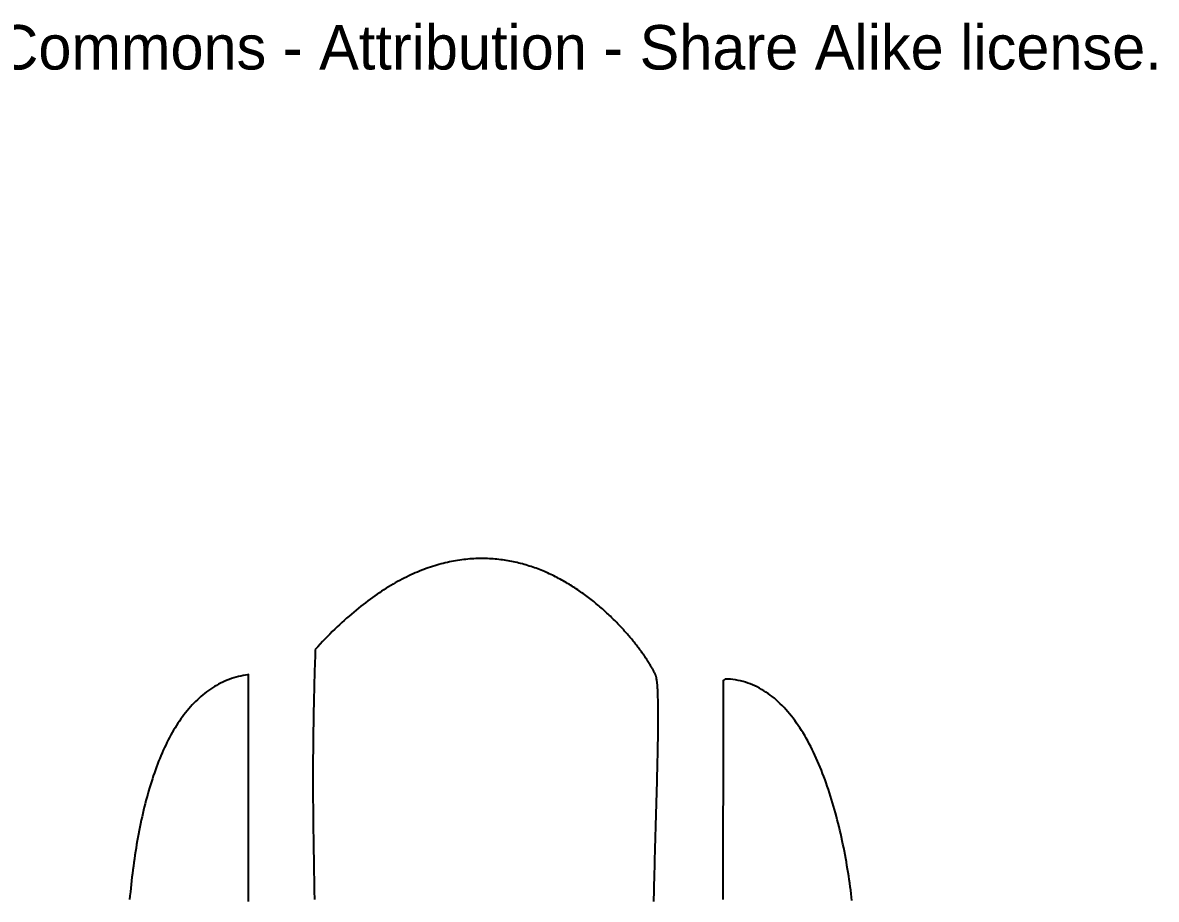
# Model space of a CAD drawing. Extents: x -41.2 to 15.8, y -4.2 to 22.
# Drawn here: x -26.95 to -21.85, y 10.89 to 14.83 of the extents above; entities that cross this region are included whole.
import ezdxf

# ---------------------------------------------------------------- set-up
doc = ezdxf.new("R2010")
doc.units = 0
doc.header["$MEASUREMENT"] = 0
doc.layers.add('dont_cut', color=3, linetype='CONTINUOUS')
doc.layers.add('LAYER_1', color=7, linetype='CONTINUOUS')

msp = doc.modelspace()

# ---------------------------------------------------------------- linework, layer by layer
at = {"layer": 'LAYER_1', "color": 7}
for points in [[(-24.1136, 10.879, 0), (-24.1132, 10.8952, 0), (-24.1128, 10.9115, 0), (-24.1124, 10.9279, 0), (-24.112, 10.9445, 0), (-24.1116, 10.9611, 0), (-24.1112, 10.9779, 0), (-24.1107, 10.9948, 0), (-24.1103, 11.0117, 0), (-24.1098, 11.0287, 0), (-24.1093, 11.0458, 0), (-24.1089, 11.0629, 0), (-24.1084, 11.0801, 0), (-24.1079, 11.0973, 0), (-24.1074, 11.1146, 0), (-24.1069, 11.1318, 0), (-24.1064, 11.1491, 0), (-24.1059, 11.1664, 0), (-24.1054, 11.1837, 0), (-24.1049, 11.201, 0), (-24.1044, 11.2183, 0), (-24.1039, 11.2355, 0), (-24.1034, 11.2527, 0), (-24.1029, 11.2698, 0), (-24.1024, 11.2869, 0), (-24.1019, 11.304, 0), (-24.1014, 11.321, 0), (-24.101, 11.3379, 0), (-24.1005, 11.3547, 0), (-24.1, 11.3714, 0), (-24.0996, 11.388, 0), (-24.0992, 11.4045, 0), (-24.0987, 11.4209, 0), (-24.0983, 11.4371, 0), (-24.0979, 11.4533, 0), (-24.0975, 11.4692, 0), (-24.0972, 11.485, 0), (-24.0968, 11.5007, 0), (-24.0965, 11.5162, 0), (-24.0961, 11.5315, 0), (-24.0958, 11.5466, 0), (-24.0955, 11.5615, 0), (-24.0953, 11.5763, 0), (-24.095, 11.5908, 0), (-24.0948, 11.605, 0), (-24.0946, 11.6191, 0), (-24.0944, 11.6329, 0), (-24.0943, 11.6465, 0), (-24.0942, 11.6598, 0), (-24.0941, 11.6729, 0), (-24.094, 11.6857, 0), (-24.0939, 11.6982, 0), (-24.0939, 11.7104, 0), (-24.0939, 11.7223, 0), (-24.094, 11.7339, 0), (-24.094, 11.7452, 0), (-24.0941, 11.7562, 0), (-24.0943, 11.7668, 0), (-24.0945, 11.7772, 0), (-24.0947, 11.7871, 0), (-24.0949, 11.7967, 0), (-24.0952, 11.806, 0), (-24.0955, 11.8148, 0), (-24.0959, 11.8233, 0), (-24.0963, 11.8314, 0), (-24.0967, 11.8391, 0), (-24.0972, 11.8464, 0), (-24.0977, 11.8533, 0), (-24.0982, 11.8598, 0), (-24.0988, 11.8658, 0), (-24.0995, 11.8714, 0), (-24.1002, 11.8765, 0), (-24.1009, 11.8812, 0), (-24.1017, 11.8854, 0), (-24.1022, 11.888, 0), (-24.1026, 11.8892, 0), (-24.103, 11.8905, 0), (-24.1034, 11.8919, 0), (-24.1039, 11.8934, 0), (-24.1045, 11.895, 0), (-24.1052, 11.8967, 0), (-24.1059, 11.8985, 0), (-24.1067, 11.9004, 0), (-24.1076, 11.9024, 0), (-24.1085, 11.9044, 0), (-24.1095, 11.9065, 0), (-24.1106, 11.9087, 0), (-24.1117, 11.911, 0), (-24.1129, 11.9134, 0), (-24.1142, 11.9158, 0), (-24.1155, 11.9184, 0), (-24.1169, 11.921, 0), (-24.1184, 11.9237, 0), (-24.1199, 11.9264, 0), (-24.1215, 11.9292, 0), (-24.1232, 11.9321, 0), (-24.1249, 11.9351, 0), (-24.1267, 11.9381, 0), (-24.1286, 11.9412, 0), (-24.1305, 11.9444, 0), (-24.1325, 11.9476, 0), (-24.1345, 11.9509, 0), (-24.1366, 11.9543, 0), (-24.1388, 11.9577, 0), (-24.1411, 11.9612, 0), (-24.1434, 11.9647, 0), (-24.1457, 11.9683, 0), (-24.1482, 11.9719, 0), (-24.1507, 11.9756, 0), (-24.1532, 11.9794, 0), (-24.1558, 11.9832, 0), (-24.1585, 11.987, 0), (-24.1612, 11.9909, 0), (-24.164, 11.9949, 0), (-24.1669, 11.9989, 0), (-24.1698, 12.0029, 0), (-24.1728, 12.007, 0), (-24.1759, 12.0111, 0), (-24.179, 12.0152, 0), (-24.1821, 12.0194, 0), (-24.1854, 12.0237, 0), (-24.1886, 12.028, 0), (-24.192, 12.0323, 0), (-24.1954, 12.0366, 0), (-24.1989, 12.041, 0), (-24.2024, 12.0454, 0), (-24.206, 12.0498, 0), (-24.2096, 12.0543, 0), (-24.2133, 12.0588, 0), (-24.2171, 12.0633, 0), (-24.2209, 12.0679, 0), (-24.2248, 12.0724, 0), (-24.2287, 12.077, 0), (-24.2327, 12.0816, 0), (-24.2367, 12.0863, 0), (-24.2408, 12.0909, 0), (-24.245, 12.0956, 0), (-24.2492, 12.1003, 0), (-24.2535, 12.105, 0), (-24.2578, 12.1097, 0), (-24.2622, 12.1144, 0), (-24.2667, 12.1191, 0), (-24.2712, 12.1239, 0), (-24.2757, 12.1286, 0), (-24.2803, 12.1334, 0), (-24.285, 12.1381, 0), (-24.2897, 12.1429, 0), (-24.2945, 12.1477, 0), (-24.2993, 12.1524, 0), (-24.3042, 12.1572, 0), (-24.3092, 12.162, 0), (-24.3142, 12.1667, 0), (-24.3192, 12.1715, 0), (-24.3243, 12.1762, 0), (-24.3295, 12.181, 0), (-24.3347, 12.1857, 0), (-24.3399, 12.1904, 0), (-24.3452, 12.1952, 0), (-24.3506, 12.1999, 0), (-24.356, 12.2046, 0), (-24.3615, 12.2092, 0), (-24.367, 12.2139, 0), (-24.3726, 12.2185, 0), (-24.3782, 12.2232, 0), (-24.3839, 12.2278, 0), (-24.3896, 12.2323, 0), (-24.3954, 12.2369, 0), (-24.4012, 12.2414, 0), (-24.4071, 12.246, 0), (-24.413, 12.2504, 0), (-24.419, 12.2549, 0), (-24.4251, 12.2593, 0), (-24.4311, 12.2637, 0), (-24.4373, 12.2681, 0), (-24.4434, 12.2724, 0), (-24.4497, 12.2767, 0), (-24.456, 12.281, 0), (-24.4623, 12.2852, 0), (-24.4687, 12.2894, 0), (-24.4751, 12.2935, 0), (-24.4816, 12.2976, 0), (-24.4881, 12.3017, 0), (-24.4946, 12.3057, 0), (-24.5013, 12.3097, 0), (-24.5079, 12.3136, 0), (-24.5146, 12.3175, 0), (-24.5214, 12.3213, 0), (-24.5282, 12.3251, 0), (-24.535, 12.3288, 0), (-24.5419, 12.3325, 0), (-24.5489, 12.3361, 0), (-24.5559, 12.3397, 0), (-24.5629, 12.3432, 0), (-24.57, 12.3467, 0), (-24.5771, 12.3501, 0), (-24.5843, 12.3534, 0), (-24.5915, 12.3567, 0), (-24.5988, 12.3599, 0), (-24.6061, 12.363, 0), (-24.6134, 12.3661, 0), (-24.6208, 12.3691, 0), (-24.6283, 12.372, 0), (-24.6357, 12.3749, 0), (-24.6433, 12.3777, 0), (-24.6508, 12.3804, 0), (-24.6585, 12.3831, 0), (-24.6661, 12.3856, 0), (-24.6738, 12.3881, 0), (-24.6815, 12.3906, 0), (-24.6893, 12.3929, 0), (-24.6972, 12.3952, 0), (-24.705, 12.3973, 0), (-24.7129, 12.3994, 0), (-24.7209, 12.4015, 0), (-24.7289, 12.4034, 0), (-24.7369, 12.4052, 0), (-24.745, 12.407, 0), (-24.7531, 12.4086, 0), (-24.7613, 12.4102, 0), (-24.7695, 12.4117, 0), (-24.7777, 12.4131, 0), (-24.786, 12.4143, 0), (-24.7943, 12.4155, 0), (-24.8026, 12.4166, 0), (-24.811, 12.4176, 0), (-24.8195, 12.4185, 0), (-24.8279, 12.4193, 0), (-24.8365, 12.42, 0), (-24.845, 12.4206, 0), (-24.8536, 12.4211, 0), (-24.8622, 12.4214, 0), (-24.8709, 12.4217, 0), (-24.8796, 12.4219, 0), (-24.8883, 12.4219, 0), (-24.8971, 12.4218, 0), (-24.9059, 12.4217, 0), (-24.9148, 12.4214, 0), (-24.9237, 12.421, 0), (-24.9326, 12.4204, 0), (-24.9416, 12.4198, 0), (-24.9506, 12.419, 0), (-24.9596, 12.4181, 0), (-24.9687, 12.4171, 0), (-24.9778, 12.416, 0), (-24.9869, 12.4147, 0), (-24.9961, 12.4133, 0), (-25.0053, 12.4118, 0), (-25.0146, 12.4102, 0), (-25.0238, 12.4084, 0), (-25.0332, 12.4065, 0), (-25.0425, 12.4044, 0), (-25.0519, 12.4023, 0), (-25.0613, 12.3999, 0), (-25.0708, 12.3975, 0), (-25.0803, 12.3949, 0), (-25.0898, 12.3922, 0), (-25.0993, 12.3893, 0), (-25.1089, 12.3863, 0), (-25.1185, 12.3831, 0), (-25.1282, 12.3798, 0), (-25.1379, 12.3764, 0), (-25.1476, 12.3728, 0), (-25.1573, 12.3691, 0), (-25.1671, 12.3652, 0), (-25.1769, 12.3611, 0), (-25.1867, 12.3569, 0), (-25.1966, 12.3526, 0), (-25.2065, 12.3481, 0), (-25.2165, 12.3434, 0), (-25.2264, 12.3386, 0), (-25.2364, 12.3336, 0), (-25.2464, 12.3284, 0), (-25.2565, 12.3231, 0), (-25.2666, 12.3177, 0), (-25.2767, 12.312, 0), (-25.2868, 12.3062, 0), (-25.297, 12.3003, 0), (-25.3072, 12.2941, 0), (-25.3174, 12.2878, 0), (-25.3277, 12.2814, 0), (-25.338, 12.2747, 0), (-25.3483, 12.2679, 0), (-25.3586, 12.2609, 0), (-25.369, 12.2537, 0), (-25.3794, 12.2463, 0), (-25.3898, 12.2388, 0), (-25.4003, 12.2311, 0), (-25.4107, 12.2232, 0), (-25.4212, 12.2151, 0), (-25.4318, 12.2069, 0), (-25.4423, 12.1984, 0), (-25.4529, 12.1898, 0), (-25.4635, 12.1809, 0), (-25.4741, 12.1719, 0), (-25.4848, 12.1627, 0), (-25.4955, 12.1533, 0), (-25.5062, 12.1437, 0), (-25.5169, 12.1339, 0), (-25.5277, 12.1239, 0), (-25.5385, 12.1138, 0), (-25.5493, 12.1034, 0), (-25.5601, 12.0928, 0), (-25.571, 12.082, 0), (-25.5819, 12.071, 0), (-25.5928, 12.0598, 0), (-25.6037, 12.0484, 0), (-25.6146, 12.0368, 0), (-25.6256, 12.025, 0), (-25.6366, 12.013, 0)], [(-25.6366, 12.013, 0), (-25.6372, 11.9946, 0), (-25.6378, 11.9764, 0), (-25.6384, 11.9585, 0), (-25.6389, 11.9408, 0), (-25.6394, 11.9233, 0), (-25.6399, 11.906, 0), (-25.6404, 11.889, 0), (-25.6409, 11.8722, 0), (-25.6413, 11.8556, 0), (-25.6418, 11.8391, 0), (-25.6422, 11.8229, 0), (-25.6426, 11.8069, 0), (-25.6429, 11.7911, 0), (-25.6433, 11.7754, 0), (-25.6436, 11.76, 0), (-25.644, 11.7447, 0), (-25.6443, 11.7296, 0), (-25.6446, 11.7146, 0), (-25.6448, 11.6999, 0), (-25.6451, 11.6853, 0), (-25.6453, 11.6708, 0), (-25.6456, 11.6565, 0), (-25.6458, 11.6424, 0), (-25.646, 11.6284, 0), (-25.6461, 11.6146, 0), (-25.6463, 11.6009, 0), (-25.6465, 11.5873, 0), (-25.6466, 11.5738, 0), (-25.6467, 11.5605, 0), (-25.6468, 11.5473, 0), (-25.6469, 11.5342, 0), (-25.647, 11.5213, 0), (-25.6471, 11.5084, 0), (-25.6472, 11.4957, 0), (-25.6472, 11.483, 0), (-25.6473, 11.4705, 0), (-25.6473, 11.458, 0), (-25.6473, 11.4456, 0), (-25.6473, 11.4333, 0), (-25.6473, 11.4211, 0), (-25.6473, 11.409, 0), (-25.6473, 11.3969, 0), (-25.6472, 11.385, 0), (-25.6472, 11.373, 0), (-25.6471, 11.3612, 0), (-25.6471, 11.3494, 0), (-25.647, 11.3376, 0), (-25.6469, 11.3259, 0), (-25.6468, 11.3142, 0), (-25.6467, 11.3026, 0), (-25.6466, 11.291, 0), (-25.6465, 11.2795, 0), (-25.6464, 11.2679, 0), (-25.6463, 11.2564, 0), (-25.6462, 11.2449, 0), (-25.646, 11.2335, 0), (-25.6459, 11.222, 0), (-25.6457, 11.2105, 0), (-25.6456, 11.1991, 0), (-25.6454, 11.1876, 0), (-25.6453, 11.1762, 0), (-25.6451, 11.1647, 0), (-25.6449, 11.1532, 0), (-25.6447, 11.1417, 0), (-25.6446, 11.1302, 0), (-25.6444, 11.1186, 0), (-25.6442, 11.107, 0), (-25.644, 11.0954, 0), (-25.6438, 11.0838, 0), (-25.6436, 11.0721, 0), (-25.6434, 11.0603, 0), (-25.6432, 11.0485, 0), (-25.643, 11.0367, 0), (-25.6428, 11.0248, 0), (-25.6426, 11.0128, 0), (-25.6424, 11.0007, 0), (-25.6422, 10.9886, 0), (-25.642, 10.9764, 0), (-25.6418, 10.9642, 0), (-25.6416, 10.9518, 0), (-25.6414, 10.9394, 0), (-25.6412, 10.9268, 0), (-25.641, 10.9142, 0), (-25.6408, 10.9015, 0), (-25.6406, 10.8886, 0)], [(-25.9366, 10.8796, 0), (-25.9366, 10.8978, 0), (-25.9366, 10.9162, 0), (-25.9366, 10.9347, 0), (-25.9366, 10.9534, 0), (-25.9366, 10.9721, 0), (-25.9366, 10.991, 0), (-25.9366, 11.0099, 0), (-25.9366, 11.0289, 0), (-25.9366, 11.048, 0), (-25.9366, 11.0672, 0), (-25.9366, 11.0864, 0), (-25.9366, 11.1056, 0), (-25.9366, 11.1248, 0), (-25.9366, 11.1441, 0), (-25.9366, 11.1634, 0), (-25.9366, 11.1826, 0), (-25.9366, 11.2019, 0), (-25.9366, 11.2211, 0), (-25.9366, 11.2402, 0), (-25.9366, 11.2593, 0), (-25.9366, 11.2784, 0), (-25.9366, 11.2973, 0), (-25.9366, 11.3162, 0), (-25.9366, 11.335, 0), (-25.9366, 11.3537, 0), (-25.9366, 11.3722, 0), (-25.9366, 11.3906, 0), (-25.9366, 11.4089, 0), (-25.9366, 11.427, 0), (-25.9366, 11.4449, 0), (-25.9366, 11.4627, 0), (-25.9366, 11.4803, 0), (-25.9366, 11.4976, 0), (-25.9366, 11.5148, 0), (-25.9366, 11.5318, 0), (-25.9366, 11.5485, 0), (-25.9366, 11.5649, 0), (-25.9366, 11.5811, 0), (-25.9366, 11.5971, 0), (-25.9366, 11.6127, 0), (-25.9366, 11.6281, 0), (-25.9366, 11.6432, 0), (-25.9366, 11.6579, 0), (-25.9366, 11.6723, 0), (-25.9366, 11.6864, 0), (-25.9366, 11.7002, 0), (-25.9366, 11.7136, 0), (-25.9366, 11.7266, 0), (-25.9366, 11.7392, 0), (-25.9366, 11.7515, 0), (-25.9366, 11.7633, 0), (-25.9366, 11.7748, 0), (-25.9366, 11.7858, 0), (-25.9366, 11.7964, 0), (-25.9366, 11.8065, 0), (-25.9366, 11.8162, 0), (-25.9366, 11.8254, 0), (-25.9366, 11.8341, 0), (-25.9366, 11.8423, 0), (-25.9366, 11.85, 0), (-25.9366, 11.8573, 0), (-25.9366, 11.8639, 0), (-25.9366, 11.8701, 0), (-25.9366, 11.8757, 0), (-25.9366, 11.8807, 0), (-25.9366, 11.8852, 0), (-25.9366, 11.8891, 0), (-25.9366, 11.8924, 0), (-25.9366, 11.8951, 0), (-25.9366, 11.8972, 0), (-25.9366, 11.8986, 0), (-25.9366, 11.8994, 0), (-25.9394, 11.8992, 0), (-25.9504, 11.8975, 0), (-25.9612, 11.8955, 0), (-25.972, 11.8932, 0), (-25.9826, 11.8907, 0), (-25.993, 11.8879, 0), (-26.0034, 11.8848, 0), (-26.0136, 11.8815, 0), (-26.0236, 11.8779, 0), (-26.0336, 11.874, 0), (-26.0434, 11.8699, 0), (-26.053, 11.8655, 0), (-26.0626, 11.8609, 0), (-26.072, 11.856, 0), (-26.0813, 11.8509, 0), (-26.0904, 11.8456, 0), (-26.0995, 11.8399, 0), (-26.1084, 11.8341, 0), (-26.1171, 11.828, 0), (-26.1258, 11.8217, 0), (-26.1343, 11.8151, 0), (-26.1427, 11.8084, 0), (-26.151, 11.8014, 0), (-26.1592, 11.7941, 0), (-26.1672, 11.7867, 0), (-26.1751, 11.779, 0), (-26.1829, 11.7711, 0), (-26.1906, 11.763, 0), (-26.1982, 11.7547, 0), (-26.2056, 11.7461, 0), (-26.2129, 11.7374, 0), (-26.2201, 11.7284, 0), (-26.2272, 11.7193, 0), (-26.2342, 11.7099, 0), (-26.2411, 11.7004, 0), (-26.2479, 11.6906, 0), (-26.2545, 11.6807, 0), (-26.261, 11.6705, 0), (-26.2675, 11.6602, 0), (-26.2738, 11.6497, 0), (-26.28, 11.639, 0), (-26.2861, 11.6281, 0), (-26.2921, 11.617, 0), (-26.298, 11.6058, 0), (-26.3038, 11.5944, 0), (-26.3094, 11.5828, 0), (-26.315, 11.5711, 0), (-26.3205, 11.5591, 0), (-26.3258, 11.5471, 0), (-26.3311, 11.5348, 0), (-26.3363, 11.5224, 0), (-26.3413, 11.5098, 0), (-26.3463, 11.4971, 0), (-26.3511, 11.4842, 0), (-26.3559, 11.4712, 0), (-26.3606, 11.458, 0), (-26.3652, 11.4447, 0), (-26.3696, 11.4312, 0), (-26.374, 11.4176, 0), (-26.3783, 11.4039, 0), (-26.3825, 11.39, 0), (-26.3866, 11.376, 0), (-26.3906, 11.3618, 0), (-26.3945, 11.3476, 0), (-26.3983, 11.3332, 0), (-26.4021, 11.3186, 0), (-26.4057, 11.304, 0), (-26.4093, 11.2892, 0), (-26.4128, 11.2743, 0), (-26.4161, 11.2593, 0), (-26.4194, 11.2442, 0), (-26.4227, 11.229, 0), (-26.4258, 11.2137, 0), (-26.4288, 11.1983, 0), (-26.4318, 11.1827, 0), (-26.4347, 11.1671, 0), (-26.4375, 11.1514, 0), (-26.4402, 11.1355, 0), (-26.4428, 11.1196, 0), (-26.4454, 11.1036, 0), (-26.4479, 11.0875, 0), (-26.4503, 11.0713, 0), (-26.4526, 11.055, 0), (-26.4549, 11.0387, 0), (-26.457, 11.0223, 0), (-26.4591, 11.0058, 0), (-26.4612, 10.9892, 0), (-26.4631, 10.9725, 0), (-26.465, 10.9558, 0), (-26.4668, 10.939, 0), (-26.4686, 10.9222, 0), (-26.4702, 10.9053, 0), (-26.4718, 10.8883, 0)], [(-23.2222, 10.8829, 0), (-23.2241, 10.8986, 0), (-23.226, 10.9143, 0), (-23.228, 10.93, 0), (-23.2302, 10.9458, 0), (-23.2324, 10.9616, 0), (-23.2347, 10.9775, 0), (-23.237, 10.9934, 0), (-23.2395, 11.0093, 0), (-23.2421, 11.0252, 0), (-23.2448, 11.0411, 0), (-23.2475, 11.057, 0), (-23.2504, 11.073, 0), (-23.2533, 11.0889, 0), (-23.2564, 11.1048, 0), (-23.2595, 11.1207, 0), (-23.2627, 11.1365, 0), (-23.266, 11.1524, 0), (-23.2695, 11.1682, 0), (-23.273, 11.1839, 0), (-23.2766, 11.1997, 0), (-23.2803, 11.2154, 0), (-23.2842, 11.231, 0), (-23.2881, 11.2465, 0), (-23.2921, 11.262, 0), (-23.2963, 11.2775, 0), (-23.3005, 11.2928, 0), (-23.3048, 11.3081, 0), (-23.3093, 11.3233, 0), (-23.3138, 11.3384, 0), (-23.3185, 11.3534, 0), (-23.3232, 11.3683, 0), (-23.3281, 11.3831, 0), (-23.3331, 11.3978, 0), (-23.3382, 11.4123, 0), (-23.3434, 11.4268, 0), (-23.3487, 11.4411, 0), (-23.3541, 11.4553, 0), (-23.3596, 11.4693, 0), (-23.3653, 11.4832, 0), (-23.371, 11.497, 0), (-23.3769, 11.5106, 0), (-23.3829, 11.524, 0), (-23.3889, 11.5373, 0), (-23.3952, 11.5504, 0), (-23.4015, 11.5634, 0), (-23.4079, 11.5761, 0), (-23.4145, 11.5887, 0), (-23.4212, 11.6011, 0), (-23.428, 11.6132, 0), (-23.4349, 11.6252, 0), (-23.4419, 11.637, 0), (-23.4491, 11.6486, 0), (-23.4564, 11.6599, 0), (-23.4638, 11.671, 0), (-23.4713, 11.6819, 0), (-23.4789, 11.6926, 0), (-23.4867, 11.703, 0), (-23.4946, 11.7132, 0), (-23.5026, 11.7232, 0), (-23.5108, 11.7328, 0), (-23.5191, 11.7423, 0), (-23.5275, 11.7514, 0), (-23.536, 11.7603, 0), (-23.5447, 11.7689, 0), (-23.5535, 11.7773, 0), (-23.5624, 11.7853, 0), (-23.5714, 11.7931, 0), (-23.5806, 11.8006, 0), (-23.5899, 11.8077, 0), (-23.5994, 11.8146, 0), (-23.609, 11.8211, 0), (-23.6187, 11.8274, 0), (-23.6285, 11.8333, 0), (-23.6385, 11.8389, 0), (-23.6487, 11.8441, 0), (-23.6589, 11.849, 0), (-23.6693, 11.8536, 0), (-23.6799, 11.8578, 0), (-23.6905, 11.8617, 0), (-23.7014, 11.8652, 0), (-23.7123, 11.8683, 0), (-23.7234, 11.8711, 0), (-23.7347, 11.8735, 0), (-23.746, 11.8756, 0), (-23.7576, 11.8772, 0), (-23.7692, 11.8784, 0), (-23.7811, 11.8793, 0), (-23.793, 11.8797, 0), (-23.8021, 11.8727, 0), (-23.8021, 11.8446, 0), (-23.8021, 11.8171, 0), (-23.8021, 11.7903, 0), (-23.8021, 11.7642, 0), (-23.8021, 11.7386, 0), (-23.8021, 11.7138, 0), (-23.8021, 11.6895, 0), (-23.8021, 11.6658, 0), (-23.8021, 11.6427, 0), (-23.8022, 11.6202, 0), (-23.8022, 11.5982, 0), (-23.8022, 11.5769, 0), (-23.8022, 11.5561, 0), (-23.8022, 11.5358, 0), (-23.8022, 11.516, 0), (-23.8022, 11.4968, 0), (-23.8023, 11.4781, 0), (-23.8023, 11.4598, 0), (-23.8023, 11.4421, 0), (-23.8023, 11.4249, 0), (-23.8023, 11.4081, 0), (-23.8023, 11.3918, 0), (-23.8024, 11.3759, 0), (-23.8024, 11.3605, 0), (-23.8024, 11.3454, 0), (-23.8024, 11.3309, 0), (-23.8024, 11.3167, 0), (-23.8025, 11.3029, 0), (-23.8025, 11.2895, 0), (-23.8025, 11.2765, 0), (-23.8025, 11.2638, 0), (-23.8026, 11.2515, 0), (-23.8026, 11.2396, 0), (-23.8026, 11.228, 0), (-23.8026, 11.2167, 0), (-23.8027, 11.2057, 0), (-23.8027, 11.1951, 0), (-23.8027, 11.1847, 0), (-23.8027, 11.1746, 0), (-23.8027, 11.1648, 0), (-23.8028, 11.1553, 0), (-23.8028, 11.146, 0), (-23.8028, 11.137, 0), (-23.8028, 11.1281, 0), (-23.8029, 11.1196, 0), (-23.8029, 11.1112, 0), (-23.8029, 11.103, 0), (-23.8029, 11.095, 0), (-23.803, 11.0873, 0), (-23.803, 11.0796, 0), (-23.803, 11.0722, 0), (-23.803, 11.0649, 0), (-23.803, 11.0577, 0), (-23.8031, 11.0507, 0), (-23.8031, 11.0438, 0), (-23.8031, 11.037, 0), (-23.8031, 11.0303, 0), (-23.8031, 11.0237, 0), (-23.8032, 11.0172, 0), (-23.8032, 11.0107, 0), (-23.8032, 11.0043, 0), (-23.8032, 10.998, 0), (-23.8032, 10.9917, 0), (-23.8032, 10.9854, 0), (-23.8033, 10.9791, 0), (-23.8033, 10.9729, 0), (-23.8033, 10.9666, 0), (-23.8033, 10.9604, 0), (-23.8033, 10.9541, 0), (-23.8033, 10.9478, 0), (-23.8033, 10.9414, 0), (-23.8033, 10.935, 0), (-23.8033, 10.9286, 0), (-23.8033, 10.922, 0), (-23.8033, 10.9154, 0), (-23.8033, 10.9087, 0), (-23.8033, 10.9019, 0), (-23.8033, 10.8949, 0), (-23.8033, 10.8879, 0)]]:
    msp.add_polyline3d(points, dxfattribs=at)
at = {"layer": 'LAYER_1', "color": 250}
msp.add_polyline3d([(-23.2108, 10.9677, 0), (-23.2108, 10.9677, 0), (-23.2108, 10.9677, 0), (-23.2108, 10.9677, 0), (-23.2108, 10.9677, 0), (-23.2108, 10.9677, 0), (-23.2108, 10.9677, 0), (-23.2108, 10.9677, 0), (-23.2108, 10.9677, 0), (-23.2108, 10.9677, 0), (-23.2108, 10.9677, 0), (-23.2108, 10.9677, 0), (-23.2108, 10.9677, 0), (-23.2108, 10.9677, 0), (-23.2108, 10.9677, 0), (-23.2108, 10.9677, 0), (-23.2108, 10.9677, 0), (-23.2108, 10.9677, 0), (-23.2108, 10.9677, 0), (-23.2108, 10.9677, 0), (-23.2108, 10.9677, 0), (-23.2108, 10.9677, 0), (-23.2108, 10.9677, 0), (-23.2108, 10.9677, 0), (-23.2108, 10.9677, 0), (-23.2108, 10.9677, 0), (-23.2108, 10.9677, 0), (-23.2108, 10.9677, 0), (-23.2108, 10.9677, 0), (-23.2108, 10.9677, 0), (-23.2108, 10.9677, 0), (-23.2108, 10.9677, 0), (-23.2108, 10.9677, 0), (-23.2108, 10.9677, 0), (-23.2108, 10.9677, 0), (-23.2108, 10.9677, 0), (-23.2108, 10.9677, 0), (-23.2108, 10.9677, 0), (-23.2108, 10.9677, 0), (-23.2108, 10.9677, 0), (-23.2108, 10.9677, 0), (-23.2108, 10.9677, 0), (-23.2108, 10.9677, 0), (-23.2108, 10.9677, 0), (-23.2108, 10.9677, 0), (-23.2108, 10.9677, 0), (-23.2108, 10.9677, 0), (-23.2108, 10.9677, 0), (-23.2108, 10.9677, 0), (-23.2108, 10.9677, 0), (-23.2108, 10.9677, 0), (-23.2108, 10.9677, 0), (-23.2108, 10.9677, 0), (-23.2108, 10.9677, 0), (-23.2108, 10.9677, 0), (-23.2108, 10.9677, 0), (-23.2108, 10.9677, 0), (-23.2108, 10.9677, 0), (-23.2108, 10.9677, 0), (-23.2108, 10.9677, 0), (-23.2108, 10.9677, 0), (-23.2108, 10.9677, 0), (-23.2108, 10.9677, 0), (-23.2108, 10.9677, 0), (-23.2108, 10.9677, 0), (-23.2108, 10.9677, 0), (-23.2108, 10.9677, 0), (-23.2108, 10.9677, 0), (-23.2108, 10.9677, 0), (-23.2108, 10.9677, 0), (-23.2108, 10.9677, 0), (-23.2108, 10.9677, 0), (-23.2108, 10.9677, 0), (-23.2108, 10.9677, 0), (-23.2108, 10.9677, 0), (-23.2108, 10.9677, 0), (-23.2108, 10.9677, 0), (-23.2108, 10.9677, 0), (-23.2108, 10.9677, 0), (-23.2108, 10.9677, 0), (-23.2108, 10.9677, 0), (-23.2108, 10.9677, 0), (-23.2108, 10.9677, 0), (-23.2108, 10.9677, 0), (-23.2108, 10.9677, 0), (-23.2108, 10.9677, 0), (-23.2108, 10.9677, 0), (-23.2108, 10.9677, 0), (-23.2108, 10.9677, 0), (-23.2108, 10.9677, 0), (-23.2108, 10.9677, 0), (-23.2108, 10.9677, 0), (-23.2108, 10.9677, 0), (-23.2108, 10.9677, 0), (-23.2108, 10.9677, 0), (-23.2108, 10.9677, 0), (-23.2108, 10.9677, 0), (-23.2108, 10.9677, 0), (-23.2108, 10.9677, 0), (-23.2108, 10.9677, 0), (-23.2108, 10.9677, 0), (-23.2108, 10.9677, 0), (-23.2108, 10.9677, 0), (-23.2108, 10.9677, 0), (-23.2108, 10.9677, 0), (-23.2108, 10.9677, 0), (-23.2108, 10.9677, 0), (-23.2108, 10.9677, 0), (-23.2108, 10.9677, 0), (-23.2108, 10.9677, 0), (-23.2108, 10.9677, 0), (-23.2108, 10.9677, 0), (-23.2108, 10.9677, 0), (-23.2108, 10.9677, 0), (-23.2108, 10.9677, 0), (-23.2108, 10.9677, 0), (-23.2108, 10.9677, 0), (-23.2108, 10.9677, 0), (-23.2108, 10.9677, 0), (-23.2108, 10.9677, 0), (-23.2108, 10.9677, 0), (-23.2108, 10.9677, 0), (-23.2108, 10.9677, 0), (-23.2108, 10.9677, 0), (-23.2108, 10.9677, 0), (-23.2108, 10.9677, 0), (-23.2108, 10.9677, 0), (-23.2108, 10.9677, 0)], dxfattribs=at)

# ---------------------------------------------------------------- texts
at = {"layer": 'dont_cut'}
msp.add_text('Mounted Deer / Reindeer Head by phenoptix (http://www.thingiverse.com/thing:34513) is licensed under the Creative Commons - Attribution - Share Alike license.', height=0.2, dxfattribs=at).set_placement((-40.97546, 14.62122))

doc.saveas('drawing.dxf')
